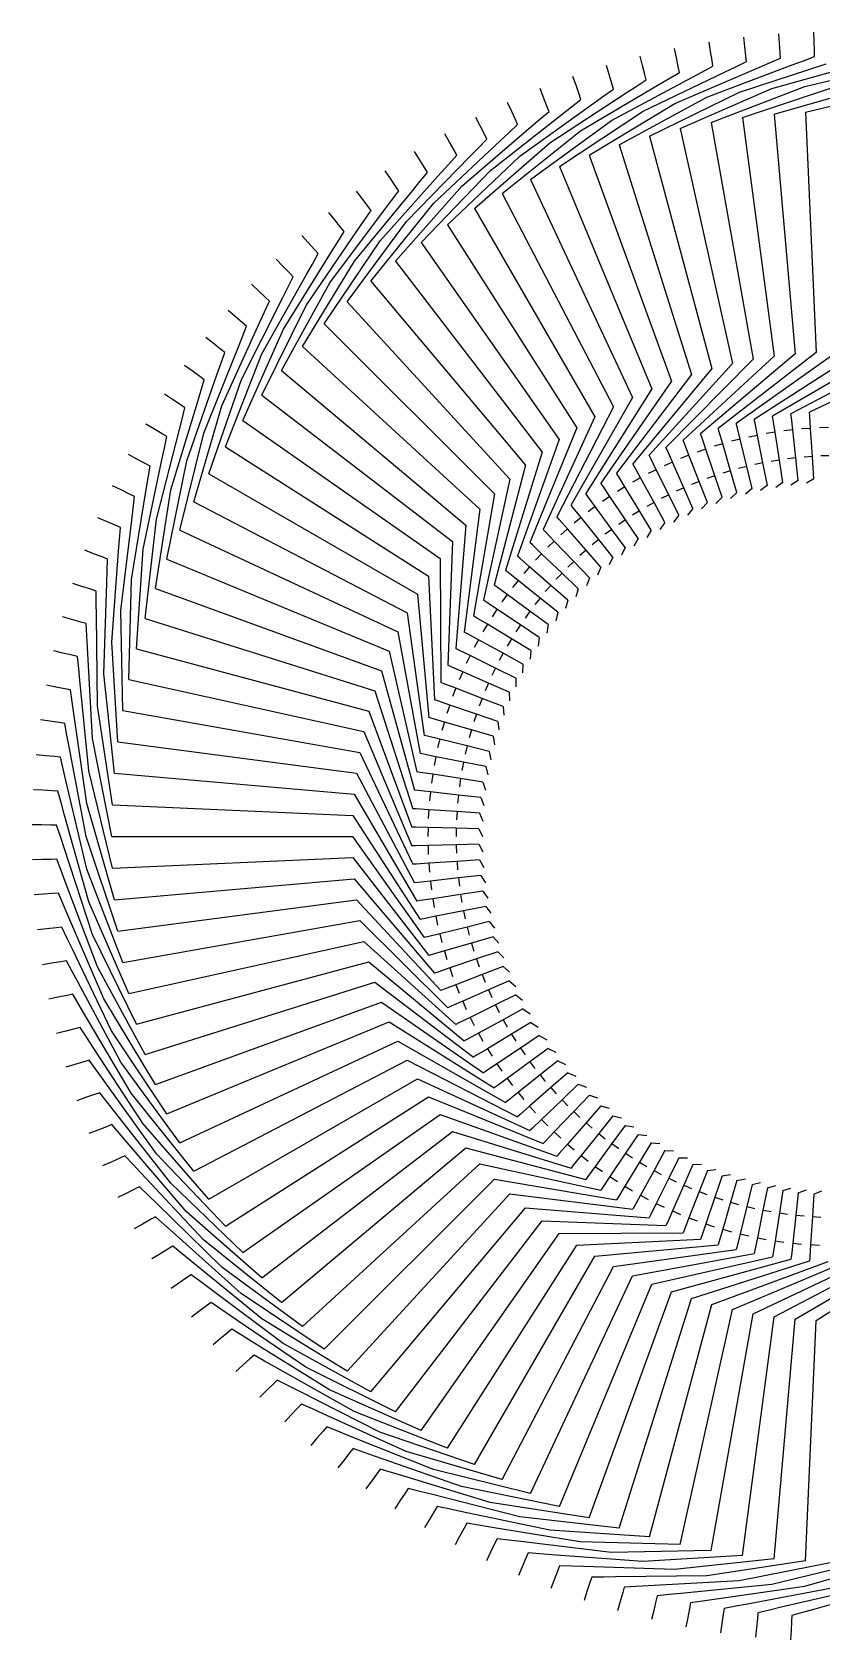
# Model space of a CAD drawing. Header units: millimetres. Extents: x -42.8 to 42.8, y -42.8 to 42.8.
# Drawn here: x -42.8 to -0.8, y -42.8 to 42.8 of the extents above; entities that cross this region are included whole.
import ezdxf

# ---------------------------------------------------------------- set-up
doc = ezdxf.new("R2010")
doc.units = ezdxf.units.MM
doc.layers.add('Array009', color=7, linetype='CONTINUOUS')

msp = doc.modelspace()

# ---------------------------------------------------------------- linework, layer by layer
at = {"layer": 'Array009'}
for p, q in [((-1.231, 42.308), (-1.246, 42.808)), ((-8.559, 41.452), (-8.66, 41.942)), ((-6.743, 41.786), (-6.823, 42.279)), ((-4.914, 42.04), (-4.972, 42.537)), ((-4.856, 41.544), (-4.914, 42.04)), ((-3.075, 42.214), (-3.112, 42.713)), ((-3.039, 41.716), (-3.075, 42.214)), ((-1.217, 41.809), (-1.231, 42.308)), ((-10.359, 41.039), (-10.481, 41.524)), ((-8.458, 40.962), (-8.559, 41.452)), ((-6.663, 41.292), (-6.743, 41.786)), ((-6.615, 40.996), (-6.663, 41.292)), ((-5.394, 40.97), (-4.821, 41.246)), ((-5.208, 39.616), (-0.598, 41.128)), ((-4.821, 41.246), (-4.856, 41.544)), ((-4.18, 40.919), (-3.602, 41.167)), ((-3.602, 41.167), (-3.017, 41.417)), ((-3.475, 39.805), (1.196, 41.115)), ((-3.017, 41.417), (-3.039, 41.716)), ((-2.392, 41.062), (-1.803, 41.285)), ((-1.803, 41.285), (-1.208, 41.509)), ((-1.208, 41.509), (-1.217, 41.809)), ((-13.896, 39.98), (-14.061, 40.452)), ((-12.139, 40.548), (-12.283, 41.027)), ((-11.996, 40.069), (-12.139, 40.548)), ((-12.008, 38.11), (-7.731, 40.399)), ((-10.695, 39.916), (-10.163, 40.263)), ((-10.237, 40.554), (-10.359, 41.039)), ((-10.334, 38.597), (-5.961, 40.698)), ((-10.163, 40.263), (-10.237, 40.554)), ((-9.486, 40.023), (-8.944, 40.344)), ((-8.944, 40.344), (-8.397, 40.668)), ((-8.641, 39.011), (-4.18, 40.919)), ((-8.397, 40.668), (-8.458, 40.962)), ((-7.731, 40.399), (-7.176, 40.696)), ((-7.176, 40.696), (-6.615, 40.996)), ((-6.931, 39.351), (-2.392, 41.062)), ((-5.961, 40.698), (-5.394, 40.97)), ((-1.735, 39.919), (2.989, 41.023)), ((-15.627, 39.336), (-15.812, 39.801)), ((-15.284, 36.918), (-11.222, 39.571)), ((-13.732, 39.508), (-13.896, 39.98)), ((-13.634, 39.224), (-13.732, 39.508)), ((-13.659, 37.55), (-9.486, 40.023)), ((-12.938, 39.044), (-12.426, 39.411)), ((-12.426, 39.411), (-11.91, 39.782)), ((-11.91, 39.782), (-11.996, 40.069)), ((-11.222, 39.571), (-10.695, 39.916)), ((-9.988, 37.275), (-5.208, 39.616)), ((-8.352, 37.675), (-3.475, 39.805)), ((-6.701, 38.003), (-1.735, 39.919)), ((-5.037, 38.259), (0.007, 39.957)), ((-3.363, 38.443), (1.75, 39.918)), ((-1.683, 38.553), (3.49, 39.804)), ((-17.328, 38.617), (-17.533, 39.073)), ((-17.123, 38.161), (-17.328, 38.617)), ((-16.88, 36.216), (-12.938, 39.044)), ((-15.814, 38.178), (-15.332, 38.592)), ((-15.443, 38.871), (-15.627, 39.336)), ((-15.332, 38.592), (-15.443, 38.871)), ((-14.768, 35.652), (-10.334, 38.597)), ((-14.629, 38.443), (-14.134, 38.832)), ((-14.134, 38.832), (-13.634, 39.224)), ((-13.198, 36.262), (-8.641, 39.011)), ((-11.604, 36.804), (-6.931, 39.351)), ((-1.683, 38.553), (-1.125, 25.765)), ((-19.972, 34.607), (-16.292, 37.768)), ((-18.996, 37.824), (-19.22, 38.271)), ((-18.772, 37.377), (-18.996, 37.824)), ((-18.443, 35.445), (-14.629, 38.443)), ((-17.464, 37.452), (-17.001, 37.887)), ((-17.001, 37.887), (-17.123, 38.161)), ((-16.309, 34.974), (-12.008, 38.11)), ((-16.292, 37.768), (-15.814, 38.178)), ((-8.352, 37.675), (-5.582, 25.178)), ((-6.701, 38.003), (-4.478, 25.398)), ((-5.037, 38.259), (-3.366, 25.569)), ((-3.363, 38.443), (-2.248, 25.691)), ((-21.462, 33.703), (-17.923, 37.022)), ((-20.628, 36.96), (-20.871, 37.396)), ((-20.384, 36.523), (-20.628, 36.96)), ((-19.295, 33.42), (-15.284, 36.918)), ((-19.081, 36.655), (-18.637, 37.109)), ((-18.637, 37.109), (-18.772, 37.377)), ((-17.923, 37.022), (-17.464, 37.452)), ((-17.819, 34.229), (-13.659, 37.55)), ((-11.604, 36.804), (-7.755, 24.596)), ((-9.988, 37.275), (-6.675, 24.911)), ((-22.912, 32.735), (-19.521, 36.204)), ((-22.22, 36.025), (-22.483, 36.45)), ((-21.958, 35.599), (-22.22, 36.025)), ((-20.734, 32.546), (-16.88, 36.216)), ((-20.662, 35.788), (-20.238, 36.261)), ((-20.238, 36.261), (-20.384, 36.523)), ((-19.521, 36.204), (-19.081, 36.655)), ((-13.198, 36.262), (-8.821, 24.234)), ((-24.318, 31.704), (-21.082, 35.319)), ((-23.771, 35.021), (-24.051, 35.435)), ((-22.203, 34.852), (-21.8, 35.344)), ((-22.134, 31.611), (-18.443, 35.445)), ((-21.8, 35.344), (-21.958, 35.599)), ((-21.082, 35.319), (-20.662, 35.788)), ((-14.768, 35.652), (-9.869, 23.826)), ((-25.678, 30.613), (-22.602, 34.365)), ((-25.276, 33.951), (-25.574, 34.352)), ((-23.49, 34.607), (-23.771, 35.021)), ((-23.702, 33.851), (-23.321, 34.359)), ((-23.492, 30.615), (-19.972, 34.607)), ((-23.321, 34.359), (-23.49, 34.607)), ((-22.602, 34.365), (-22.203, 34.852)), ((-17.819, 34.229), (-11.908, 22.876)), ((-16.309, 34.974), (-10.899, 23.373)), ((-24.977, 33.55), (-25.276, 33.951)), ((-24.798, 33.309), (-24.977, 33.55)), ((-24.805, 29.561), (-21.462, 33.703)), ((-24.08, 33.347), (-23.702, 33.851)), ((-19.295, 33.42), (-12.895, 22.334)), ((-26.732, 32.816), (-27.048, 33.204)), ((-26.989, 29.464), (-24.08, 33.347)), ((-26.417, 32.428), (-26.732, 32.816)), ((-26.071, 28.451), (-22.912, 32.735)), ((-25.512, 32.265), (-25.156, 32.784)), ((-25.156, 32.784), (-24.798, 33.309)), ((-20.734, 32.546), (-13.857, 21.751)), ((-28.138, 31.619), (-28.471, 31.992)), ((-28.248, 28.259), (-25.512, 32.265)), ((-27.287, 27.287), (-24.318, 31.704)), ((-26.562, 31.656), (-26.227, 32.196)), ((-26.227, 32.196), (-26.417, 32.428)), ((-29.454, 27), (-26.895, 31.121)), ((-27.806, 31.245), (-28.138, 31.619)), ((-27.918, 30.467), (-27.607, 31.021)), ((-27.607, 31.021), (-27.806, 31.245)), ((-26.895, 31.121), (-26.562, 31.656)), ((-22.134, 31.611), (-14.792, 21.126)), ((-29.491, 30.361), (-29.839, 30.72)), ((-29.142, 30.003), (-29.491, 30.361)), ((-28.933, 29.788), (-29.142, 30.003)), ((-28.451, 26.071), (-25.678, 30.613)), ((-28.227, 29.918), (-27.918, 30.467)), ((-23.492, 30.615), (-15.7, 20.46)), ((-30.787, 29.046), (-31.151, 29.389)), ((-30.604, 25.689), (-28.227, 29.918)), ((-29.561, 24.805), (-26.989, 29.464)), ((-29.505, 28.659), (-29.22, 29.22)), ((-29.22, 29.22), (-28.933, 29.788)), ((-24.805, 29.561), (-16.577, 19.756)), ((-31.695, 24.33), (-29.505, 28.659)), ((-30.423, 28.703), (-30.787, 29.046)), ((-30.615, 23.492), (-28.248, 28.259)), ((-30.467, 27.918), (-30.205, 28.497)), ((-30.205, 28.497), (-30.423, 28.703)), ((-26.071, 28.451), (-17.423, 19.014)), ((-32.025, 27.676), (-32.403, 28.002)), ((-31.646, 27.349), (-32.025, 27.676)), ((-30.727, 27.344), (-30.467, 27.918)), ((-33.201, 26.252), (-33.594, 26.562)), ((-32.726, 22.924), (-30.727, 27.344)), ((-31.89, 25.978), (-31.656, 26.562)), ((-31.656, 26.562), (-31.419, 27.152)), ((-31.419, 27.152), (-31.646, 27.349)), ((-31.611, 22.134), (-29.454, 27)), ((-27.287, 27.287), (-18.236, 18.236)), ((-33.695, 21.475), (-31.89, 25.978)), ((-32.809, 25.942), (-33.201, 26.252)), ((-32.574, 25.756), (-32.809, 25.942)), ((-32.784, 25.156), (-32.574, 25.756)), ((-32.546, 20.734), (-30.604, 25.689)), ((-28.451, 26.071), (-19.014, 17.423)), ((-2.248, 25.691), (-7.273, 21.426)), ((-1.125, 25.765), (-6.332, 21.723)), ((0, 25.79), (-5.378, 21.978)), ((1.125, 25.765), (-4.414, 22.192)), ((2.248, 25.691), (-3.442, 22.363)), ((-34.315, 24.779), (-34.72, 25.072)), ((-32.993, 24.562), (-32.784, 25.156)), ((-6.675, 24.911), (-10.883, 19.837)), ((-5.582, 25.178), (-10.007, 20.293)), ((-4.478, 25.398), (-9.113, 20.71)), ((-3.366, 25.569), (-8.201, 21.088)), ((3.366, 25.569), (-2.463, 22.492)), ((4.478, 25.398), (-1.48, 22.578)), ((-34.6, 19.985), (-32.993, 24.562)), ((-33.91, 24.486), (-34.315, 24.779)), ((-33.666, 24.311), (-33.91, 24.486)), ((-33.851, 23.702), (-33.666, 24.311)), ((-33.42, 19.295), (-31.695, 24.33)), ((-29.561, 24.805), (-19.756, 16.577)), ((-8.821, 24.234), (-12.571, 18.813)), ((-7.755, 24.596), (-11.738, 19.344)), ((-35.363, 23.259), (-35.781, 23.533)), ((-34.945, 22.984), (-35.363, 23.259)), ((-34.033, 23.1), (-33.851, 23.702)), ((-30.615, 23.492), (-20.46, 15.7)), ((-10.899, 23.373), (-14.162, 17.646)), ((-9.869, 23.826), (-13.379, 18.247)), ((-35.439, 18.457), (-34.033, 23.1)), ((-34.695, 22.819), (-34.945, 22.984)), ((-34.852, 22.203), (-34.695, 22.819)), ((-34.229, 17.819), (-32.726, 22.924)), ((-12.895, 22.334), (-15.647, 16.345)), ((-11.908, 22.876), (-14.919, 17.012)), ((-3.413, 22.177), (-3.442, 22.363)), ((-2.443, 22.305), (-2.463, 22.492)), ((-2.37, 21.639), (-2.443, 22.305)), ((-1.468, 22.39), (-1.48, 22.578)), ((-1.424, 21.722), (-1.468, 22.39)), ((-36.344, 21.694), (-36.773, 21.95)), ((-35.915, 21.438), (-36.344, 21.694)), ((-36.21, 16.893), (-35.008, 21.593)), ((-35.657, 21.284), (-35.915, 21.438)), ((-35.008, 21.593), (-34.852, 22.203)), ((-34.974, 16.309), (-33.695, 21.475)), ((-31.611, 22.134), (-21.126, 14.792)), ((-13.857, 21.751), (-16.345, 15.647)), ((-7.213, 21.248), (-7.273, 21.426)), ((-6.279, 21.542), (-6.332, 21.723)), ((-6.091, 20.899), (-6.279, 21.542)), ((-5.333, 21.795), (-5.378, 21.978)), ((-5.174, 21.144), (-5.333, 21.795)), ((-4.377, 22.007), (-4.414, 22.192)), ((-4.247, 21.35), (-4.377, 22.007)), ((-3.311, 21.515), (-3.781, 21.443)), ((-3.311, 21.515), (-3.413, 22.177)), ((-3.083, 20.032), (-3.311, 21.515)), ((-2.37, 21.639), (-2.842, 21.587)), ((-2.207, 20.148), (-2.37, 21.639)), ((-1.424, 21.722), (-1.898, 21.691)), ((-1.326, 20.225), (-1.424, 21.722)), ((-0.475, 21.763), (-0.95, 21.753)), ((-35.917, 20.046), (-35.788, 20.662)), ((-35.788, 20.662), (-35.657, 21.284)), ((-32.546, 20.734), (-21.751, 13.857)), ((-14.792, 21.126), (-17.012, 14.919)), ((-9.037, 20.538), (-9.113, 20.71)), ((-8.767, 19.925), (-9.037, 20.538)), ((-8.132, 20.913), (-8.201, 21.088)), ((-7.89, 20.288), (-8.132, 20.913)), ((-6.997, 20.613), (-7.447, 20.46)), ((-6.997, 20.613), (-7.213, 21.248)), ((-6.515, 19.193), (-6.997, 20.613)), ((-6.091, 20.899), (-6.547, 20.766)), ((-5.672, 19.459), (-6.091, 20.899)), ((-5.174, 21.144), (-5.635, 21.032)), ((-4.817, 19.687), (-5.174, 21.144)), ((-4.247, 21.35), (-4.713, 21.257)), ((-3.954, 19.879), (-4.247, 21.35)), ((-37.256, 20.088), (-37.696, 20.325)), ((-36.816, 19.851), (-37.256, 20.088)), ((-36.912, 15.298), (-35.917, 20.046)), ((-36.552, 19.708), (-36.816, 19.851)), ((-36.655, 19.081), (-36.552, 19.708)), ((-35.652, 14.768), (-34.6, 19.985)), ((-16.577, 19.756), (-18.247, 13.379)), ((-15.7, 20.46), (-17.646, 14.162)), ((-10.793, 19.672), (-10.883, 19.837)), ((-9.924, 20.124), (-10.007, 20.293)), ((-9.628, 19.523), (-9.924, 20.124)), ((-8.767, 19.925), (-9.202, 19.734)), ((-8.163, 18.552), (-8.767, 19.925)), ((-7.89, 20.288), (-8.332, 20.116)), ((-7.346, 18.89), (-7.89, 20.288)), ((-4.817, 19.687), (-5.247, 19.582)), ((-4.532, 18.522), (-4.817, 19.687)), ((-3.954, 19.879), (-4.388, 19.793)), ((-3.72, 18.702), (-3.954, 19.879)), ((-3.083, 20.032), (-3.52, 19.965)), ((-2.901, 18.846), (-3.083, 20.032)), ((-2.207, 20.148), (-2.646, 20.1)), ((-2.076, 18.955), (-2.207, 20.148)), ((-1.326, 20.225), (-1.767, 20.196)), ((-1.247, 19.028), (-1.326, 20.225)), ((-0.442, 20.264), (-0.884, 20.254)), ((-36.757, 18.46), (-36.655, 19.081)), ((-33.42, 19.295), (-22.334, 12.895)), ((-17.423, 19.014), (-18.813, 12.571)), ((-11.64, 19.183), (-11.738, 19.344)), ((-11.293, 18.61), (-11.64, 19.183)), ((-10.47, 19.085), (-10.887, 18.856)), ((-10.47, 19.085), (-10.793, 19.672)), ((-9.749, 17.77), (-10.47, 19.085)), ((-9.628, 19.523), (-10.054, 19.313)), ((-8.964, 18.178), (-9.628, 19.523)), ((-7.346, 18.89), (-7.758, 18.73)), ((-6.911, 17.772), (-7.346, 18.89)), ((-6.515, 19.193), (-6.934, 19.051)), ((-6.129, 18.056), (-6.515, 19.193)), ((-5.672, 19.459), (-6.096, 19.335)), ((-5.336, 18.307), (-5.672, 19.459)), ((-2.901, 18.846), (-3.276, 18.582)), ((-2.076, 18.955), (-2.463, 18.707)), ((-1.247, 19.028), (-1.644, 18.797)), ((-38.096, 18.444), (-38.547, 18.662)), ((-37.646, 18.226), (-38.096, 18.444)), ((-37.376, 18.095), (-37.646, 18.226)), ((-37.545, 13.673), (-36.757, 18.46)), ((-37.452, 17.464), (-37.376, 18.095)), ((-36.262, 13.198), (-35.439, 18.457)), ((-18.236, 18.236), (-19.344, 11.738)), ((-13.268, 18.095), (-13.379, 18.247)), ((-12.872, 17.555), (-13.268, 18.095)), ((-12.466, 18.657), (-12.571, 18.813)), ((-12.094, 18.1), (-12.489, 17.836)), ((-12.094, 18.1), (-12.466, 18.657)), ((-11.26, 16.853), (-12.094, 18.1)), ((-11.293, 18.61), (-11.699, 18.364)), ((-10.515, 17.328), (-11.293, 18.61)), ((-8.964, 18.178), (-9.361, 17.983)), ((-8.434, 17.102), (-8.964, 18.178)), ((-8.163, 18.552), (-8.568, 18.374)), ((-7.68, 17.453), (-8.163, 18.552)), ((-6.129, 18.056), (-6.453, 17.73)), ((-5.336, 18.307), (-5.674, 17.995)), ((-4.532, 18.522), (-4.883, 18.225)), ((-3.72, 18.702), (-4.084, 18.421)), ((-37.527, 16.839), (-37.452, 17.464)), ((-34.229, 17.819), (-22.876, 11.908)), ((-19.014, 17.423), (-19.837, 10.883)), ((-14.045, 17.499), (-14.162, 17.646)), ((-13.625, 16.977), (-14.045, 17.499)), ((-12.872, 17.555), (-13.255, 17.274)), ((-11.985, 16.345), (-12.872, 17.555)), ((-10.515, 17.328), (-10.893, 17.098)), ((-9.892, 16.302), (-10.515, 17.328)), ((-9.749, 17.77), (-10.137, 17.557)), ((-9.172, 16.718), (-9.749, 17.77)), ((-7.68, 17.453), (-7.974, 17.101)), ((-6.911, 17.772), (-7.221, 17.432)), ((-38.865, 16.765), (-39.324, 16.963)), ((-38.406, 16.567), (-38.865, 16.765)), ((-38.13, 16.448), (-38.406, 16.567)), ((-38.178, 15.814), (-38.13, 16.448)), ((-38.105, 12.022), (-37.527, 16.839)), ((-36.804, 11.604), (-36.21, 16.893)), ((-34.974, 16.309), (-23.373, 10.899)), ((-19.756, 16.577), (-20.293, 10.007)), ((-15.516, 16.209), (-15.647, 16.345)), ((-14.795, 16.87), (-14.919, 17.012)), ((-14.353, 16.366), (-14.795, 16.87)), ((-14.353, 16.366), (-14.71, 16.053)), ((-13.364, 15.239), (-14.353, 16.366)), ((-13.625, 16.977), (-13.996, 16.679)), ((-12.686, 15.807), (-13.625, 16.977)), ((-11.985, 16.345), (-12.342, 16.084)), ((-11.275, 15.378), (-11.985, 16.345)), ((-11.26, 16.853), (-11.628, 16.607)), ((-10.594, 15.855), (-11.26, 16.853)), ((-9.892, 16.302), (-10.138, 15.913)), ((-9.172, 16.718), (-9.434, 16.34)), ((-8.434, 17.102), (-8.712, 16.736)), ((-38.226, 15.186), (-38.178, 15.814)), ((-20.46, 15.7), (-20.71, 9.113)), ((-16.209, 15.516), (-16.345, 15.647)), ((-15.725, 15.053), (-16.209, 15.516)), ((-15.053, 15.725), (-15.516, 16.209)), ((-15.053, 15.725), (-15.396, 15.396)), ((-14.016, 14.641), (-15.053, 15.725)), ((-12.686, 15.807), (-13.031, 15.53)), ((-11.935, 14.871), (-12.686, 15.807)), ((-10.594, 15.855), (-10.822, 15.456)), ((-39.559, 15.053), (-40.026, 15.231)), ((-39.092, 14.876), (-39.559, 15.053)), ((-38.811, 14.769), (-39.092, 14.876)), ((-38.832, 14.134), (-38.811, 14.769)), ((-38.593, 10.349), (-38.226, 15.186)), ((-37.275, 9.988), (-36.912, 15.298)), ((-35.652, 14.768), (-23.826, 9.869)), ((-21.126, 14.792), (-21.088, 8.201)), ((-16.87, 14.795), (-17.012, 14.919)), ((-16.366, 14.353), (-16.87, 14.795)), ((-15.725, 15.053), (-16.053, 14.71)), ((-14.641, 14.016), (-15.725, 15.053)), ((-14.016, 14.641), (-14.335, 14.335)), ((-13.186, 13.774), (-14.016, 14.641)), ((-13.364, 15.239), (-13.696, 14.947)), ((-12.573, 14.336), (-13.364, 15.239)), ((-11.935, 14.871), (-12.128, 14.454)), ((-11.275, 15.378), (-11.486, 14.969)), ((-38.852, 13.504), (-38.832, 14.134)), ((-21.751, 13.857), (-21.426, 7.273)), ((-17.499, 14.045), (-17.646, 14.162)), ((-16.977, 13.625), (-17.499, 14.045)), ((-16.366, 14.353), (-16.679, 13.996)), ((-15.239, 13.364), (-16.366, 14.353)), ((-14.641, 14.016), (-14.947, 13.696)), ((-13.774, 13.186), (-14.641, 14.016)), ((-13.186, 13.774), (-13.342, 13.342)), ((-12.573, 14.336), (-12.747, 13.911)), ((-40.178, 13.314), (-40.653, 13.471)), ((-39.703, 13.156), (-40.178, 13.314)), ((-39.419, 13.062), (-39.703, 13.156)), ((-39.411, 12.426), (-39.419, 13.062)), ((-39.008, 8.655), (-38.852, 13.504)), ((-37.675, 8.352), (-37.545, 13.673)), ((-36.262, 13.198), (-24.234, 8.821)), ((-22.334, 12.895), (-21.723, 6.332)), ((-18.095, 13.268), (-18.247, 13.379)), ((-17.555, 12.872), (-18.095, 13.268)), ((-17.555, 12.872), (-17.836, 12.489)), ((-16.345, 11.985), (-17.555, 12.872)), ((-16.977, 13.625), (-17.274, 13.255)), ((-15.807, 12.686), (-16.977, 13.625)), ((-15.239, 13.364), (-15.53, 13.031)), ((-14.336, 12.573), (-15.239, 13.364)), ((-13.774, 13.186), (-13.911, 12.747)), ((-39.404, 11.797), (-39.411, 12.426)), ((-38.003, 6.701), (-38.105, 12.022)), ((-18.657, 12.466), (-18.813, 12.571)), ((-18.1, 12.094), (-18.657, 12.466)), ((-18.1, 12.094), (-18.364, 11.699)), ((-16.853, 11.26), (-18.1, 12.094)), ((-16.345, 11.985), (-16.607, 11.628)), ((-15.378, 11.275), (-16.345, 11.985)), ((-15.807, 12.686), (-16.084, 12.342)), ((-14.871, 11.935), (-15.807, 12.686)), ((-14.336, 12.573), (-14.454, 12.128)), ((-40.72, 11.548), (-41.201, 11.685)), ((-40.239, 11.412), (-40.72, 11.548)), ((-39.951, 11.33), (-40.239, 11.412)), ((-39.916, 10.695), (-39.951, 11.33)), ((-39.348, 6.946), (-39.404, 11.797)), ((-36.804, 11.604), (-24.596, 7.755)), ((-22.876, 11.908), (-21.978, 5.378)), ((-19.183, 11.64), (-19.344, 11.738)), ((-18.61, 11.293), (-19.183, 11.64)), ((-18.61, 11.293), (-18.856, 10.887)), ((-17.328, 10.515), (-18.61, 11.293)), ((-16.853, 11.26), (-17.098, 10.893)), ((-15.855, 10.594), (-16.853, 11.26)), ((-15.378, 11.275), (-15.456, 10.822)), ((-14.871, 11.935), (-14.969, 11.486)), ((-39.881, 10.067), (-39.916, 10.695)), ((-38.259, 5.037), (-38.593, 10.349)), ((-23.373, 10.899), (-22.192, 4.414)), ((-19.672, 10.793), (-19.837, 10.883)), ((-19.085, 10.47), (-19.672, 10.793)), ((-19.085, 10.47), (-19.313, 10.054)), ((-17.77, 9.749), (-19.085, 10.47)), ((-17.328, 10.515), (-17.557, 10.137)), ((-16.302, 9.892), (-17.328, 10.515)), ((-15.855, 10.594), (-15.913, 10.138)), ((-41.185, 9.761), (-41.672, 9.876)), ((-40.699, 9.646), (-41.185, 9.761)), ((-40.407, 9.577), (-40.699, 9.646)), ((-40.344, 8.944), (-40.407, 9.577)), ((-39.614, 5.223), (-39.881, 10.067)), ((-37.275, 9.988), (-24.911, 6.675)), ((-23.826, 9.869), (-22.363, 3.442)), ((-20.124, 9.924), (-20.293, 10.007)), ((-19.523, 9.628), (-20.124, 9.924)), ((-19.523, 9.628), (-19.734, 9.202)), ((-18.178, 8.964), (-19.523, 9.628)), ((-17.77, 9.749), (-17.983, 9.361)), ((-16.718, 9.172), (-17.77, 9.749)), ((-16.302, 9.892), (-16.34, 9.434)), ((-40.282, 8.318), (-40.344, 8.944)), ((-38.443, 3.363), (-39.008, 8.655)), ((-24.234, 8.821), (-22.492, 2.463)), ((-20.538, 9.037), (-20.71, 9.113)), ((-19.925, 8.767), (-20.538, 9.037)), ((-19.925, 8.767), (-20.116, 8.332)), ((-18.552, 8.163), (-19.925, 8.767)), ((-18.178, 8.964), (-18.374, 8.568)), ((-17.102, 8.434), (-18.178, 8.964)), ((-16.718, 9.172), (-16.736, 8.712)), ((-41.572, 7.955), (-42.063, 8.049)), ((-41.081, 7.861), (-41.572, 7.955)), ((-40.786, 7.805), (-41.081, 7.861)), ((-40.696, 7.176), (-40.786, 7.805)), ((-39.804, 3.49), (-40.282, 8.318)), ((-37.675, 8.352), (-25.178, 5.582)), ((-24.596, 7.755), (-22.578, 1.48)), ((-20.913, 8.133), (-21.088, 8.201)), ((-20.288, 7.89), (-20.913, 8.133)), ((-20.288, 7.89), (-20.46, 7.447)), ((-18.89, 7.346), (-20.288, 7.89)), ((-18.552, 8.163), (-18.73, 7.758)), ((-17.453, 7.68), (-18.552, 8.163)), ((-17.102, 8.434), (-17.101, 7.974)), ((-40.607, 6.553), (-40.696, 7.176)), ((-38.553, 1.683), (-39.348, 6.946)), ((-21.248, 7.213), (-21.426, 7.273)), ((-20.613, 6.997), (-21.248, 7.213)), ((-20.613, 6.997), (-20.766, 6.547)), ((-19.193, 6.515), (-20.613, 6.997)), ((-18.89, 7.346), (-19.051, 6.934)), ((-17.772, 6.911), (-18.89, 7.346)), ((-17.772, 6.911), (-17.73, 6.453)), ((-17.453, 7.68), (-17.432, 7.221)), ((-41.879, 6.134), (-42.374, 6.207)), ((-41.385, 6.062), (-41.879, 6.134)), ((-41.088, 6.018), (-41.385, 6.062)), ((-40.97, 5.394), (-41.088, 6.018)), ((-39.918, 1.75), (-40.607, 6.553)), ((-38.003, 6.701), (-25.398, 4.478)), ((-24.911, 6.675), (-22.621, 0.494)), ((-21.542, 6.279), (-21.723, 6.332)), ((-20.899, 6.091), (-21.542, 6.279)), ((-20.899, 6.091), (-21.032, 5.635)), ((-19.459, 5.672), (-20.899, 6.091)), ((-19.193, 6.515), (-19.335, 6.096)), ((-18.056, 6.129), (-19.193, 6.515)), ((-18.056, 6.129), (-17.995, 5.674)), ((-40.854, 4.775), (-40.97, 5.394)), ((-38.59, 0), (-39.614, 5.223)), ((-25.178, 5.582), (-22.621, -0.494)), ((-21.795, 5.333), (-21.978, 5.378)), ((-21.144, 5.174), (-21.795, 5.333)), ((-21.144, 5.174), (-21.257, 4.713)), ((-19.687, 4.818), (-21.144, 5.174)), ((-19.459, 5.672), (-19.582, 5.247)), ((-18.307, 5.336), (-19.459, 5.672)), ((-18.307, 5.336), (-18.225, 4.883)), ((-42.107, 4.302), (-42.605, 4.353)), ((-41.61, 4.251), (-42.107, 4.302)), ((-39.957, 0.007), (-40.854, 4.775)), ((-38.259, 5.037), (-25.569, 3.366)), ((-25.398, 4.478), (-22.578, -1.48)), ((-22.007, 4.378), (-22.192, 4.414)), ((-21.35, 4.247), (-22.007, 4.378)), ((-19.687, 4.818), (-19.793, 4.388)), ((-18.522, 4.532), (-19.687, 4.818)), ((-18.522, 4.532), (-18.421, 4.084)), ((-41.311, 4.221), (-41.61, 4.251)), ((-41.167, 3.602), (-41.311, 4.221)), ((-41.023, 2.989), (-41.167, 3.602)), ((-38.553, -1.683), (-39.804, 3.49)), ((-22.177, 3.413), (-22.363, 3.442)), ((-21.35, 4.247), (-21.443, 3.781)), ((-19.879, 3.954), (-21.35, 4.247)), ((-19.879, 3.954), (-19.965, 3.52)), ((-18.702, 3.72), (-19.879, 3.954)), ((-18.702, 3.72), (-18.582, 3.276)), ((-39.919, -1.735), (-41.023, 2.989)), ((-38.443, 3.363), (-25.691, 2.248)), ((-25.569, 3.366), (-22.492, -2.463)), ((-21.515, 3.311), (-22.177, 3.413)), ((-21.515, 3.311), (-21.587, 2.842)), ((-20.032, 3.083), (-21.515, 3.311)), ((-20.032, 3.083), (-20.1, 2.646)), ((-18.846, 2.901), (-20.032, 3.083)), ((-18.846, 2.901), (-18.707, 2.463)), ((-42.255, 2.461), (-42.754, 2.49)), ((-41.756, 2.432), (-42.255, 2.461)), ((-41.456, 2.415), (-41.756, 2.432)), ((-41.285, 1.803), (-41.456, 2.415)), ((-41.115, 1.196), (-41.285, 1.803)), ((-38.443, -3.363), (-39.918, 1.75)), ((-25.691, 2.248), (-22.363, -3.442)), ((-22.305, 2.443), (-22.492, 2.463)), ((-21.639, 2.37), (-22.305, 2.443)), ((-21.639, 2.37), (-21.691, 1.898)), ((-20.148, 2.207), (-21.639, 2.37)), ((-20.148, 2.207), (-20.196, 1.767)), ((-18.955, 2.076), (-20.148, 2.207)), ((-18.955, 2.076), (-18.797, 1.644)), ((-39.805, -3.475), (-41.115, 1.196)), ((-38.553, 1.683), (-25.765, 1.125)), ((-25.765, 1.125), (-22.192, -4.414)), ((-22.39, 1.468), (-22.578, 1.48)), ((-21.722, 1.424), (-22.39, 1.468)), ((-21.722, 1.424), (-21.753, 0.95)), ((-20.225, 1.326), (-21.722, 1.424)), ((-20.225, 1.326), (-20.254, 0.884)), ((-19.028, 1.247), (-20.225, 1.326)), ((-19.028, 1.247), (-18.85, 0.823)), ((-42.322, 0.616), (-42.822, 0.623)), ((-41.822, 0.608), (-42.322, 0.616)), ((-41.522, 0.604), (-41.822, 0.608)), ((-41.324, 0), (-41.522, 0.604)), ((-41.128, -0.598), (-41.324, 0)), ((-38.259, -5.037), (-39.957, 0.007)), ((-38.59, 0), (-25.79, 0)), ((-25.79, 0), (-21.978, -5.378)), ((-22.433, 0.489), (-22.621, 0.494)), ((-21.763, 0.475), (-22.433, 0.489)), ((-21.763, 0.475), (-21.774, 0)), ((-20.264, 0.442), (-21.763, 0.475)), ((-20.264, 0.442), (-20.273, 0)), ((-19.064, 0.416), (-20.264, 0.442)), ((-19.064, 0.416), (-18.868, 0)), ((-39.616, -5.208), (-41.128, -0.598)), ((-22.433, -0.489), (-22.621, -0.494)), ((-21.763, -0.475), (-22.433, -0.489)), ((-20.264, -0.442), (-21.763, -0.475)), ((-21.763, -0.475), (-21.753, -0.95)), ((-19.064, -0.416), (-20.264, -0.442)), ((-20.264, -0.442), (-20.254, -0.884)), ((-19.064, -0.416), (-18.85, -0.823)), ((-42.308, -1.231), (-42.808, -1.246)), ((-41.809, -1.217), (-42.308, -1.231)), ((-41.509, -1.208), (-41.809, -1.217)), ((-41.285, -1.803), (-41.509, -1.208)), ((-38.553, -1.683), (-25.765, -1.125)), ((-25.765, -1.125), (-21.723, -6.332)), ((-22.39, -1.468), (-22.578, -1.48)), ((-21.722, -1.424), (-22.39, -1.468)), ((-20.225, -1.326), (-21.722, -1.424)), ((-21.722, -1.424), (-21.691, -1.898)), ((-19.028, -1.247), (-20.225, -1.326)), ((-20.225, -1.326), (-20.196, -1.767)), ((-19.028, -1.247), (-18.797, -1.644)), ((-41.062, -2.392), (-41.285, -1.803)), ((-39.351, -6.931), (-41.062, -2.392)), ((-38.003, -6.701), (-39.919, -1.735)), ((-38.443, -3.363), (-25.691, -2.248)), ((-25.691, -2.248), (-21.426, -7.273)), ((-22.305, -2.443), (-22.492, -2.463)), ((-21.639, -2.37), (-22.305, -2.443)), ((-20.148, -2.207), (-21.639, -2.37)), ((-21.639, -2.37), (-21.587, -2.842)), ((-18.955, -2.076), (-20.148, -2.207)), ((-20.148, -2.207), (-20.1, -2.646)), ((-18.955, -2.076), (-18.707, -2.463)), ((-42.214, -3.075), (-42.713, -3.112)), ((-41.716, -3.039), (-42.214, -3.075)), ((-41.417, -3.017), (-41.716, -3.039)), ((-41.167, -3.602), (-41.417, -3.017)), ((-38.259, -5.037), (-25.569, -3.366)), ((-25.569, -3.366), (-21.088, -8.201)), ((-22.177, -3.413), (-22.363, -3.442)), ((-21.515, -3.311), (-22.177, -3.413)), ((-20.032, -3.083), (-21.515, -3.311)), ((-21.515, -3.311), (-21.443, -3.781)), ((-18.846, -2.901), (-20.032, -3.083)), ((-20.032, -3.083), (-19.965, -3.52)), ((-18.846, -2.901), (-18.582, -3.276)), ((-40.919, -4.18), (-41.167, -3.602)), ((-39.011, -8.641), (-40.919, -4.18)), ((-37.675, -8.352), (-39.805, -3.475)), ((-21.35, -4.247), (-22.007, -4.377)), ((-19.879, -3.954), (-21.35, -4.247)), ((-21.35, -4.247), (-21.257, -4.713)), ((-18.702, -3.72), (-19.879, -3.954)), ((-19.879, -3.954), (-19.793, -4.388)), ((-18.702, -3.72), (-18.421, -4.084)), ((-42.04, -4.914), (-42.537, -4.972)), ((-41.544, -4.856), (-42.04, -4.914)), ((-41.246, -4.821), (-41.544, -4.856)), ((-40.97, -5.394), (-41.246, -4.821)), ((-38.003, -6.701), (-25.398, -4.478)), ((-25.398, -4.478), (-20.71, -9.113)), ((-22.007, -4.377), (-22.192, -4.414)), ((-19.687, -4.817), (-21.144, -5.174)), ((-18.522, -4.532), (-19.687, -4.817)), ((-19.687, -4.817), (-19.582, -5.247)), ((-18.522, -4.532), (-18.225, -4.883)), ((-40.698, -5.961), (-40.97, -5.394)), ((-38.597, -10.334), (-40.698, -5.961)), ((-37.275, -9.988), (-39.616, -5.208)), ((-37.675, -8.352), (-25.178, -5.582)), ((-25.178, -5.582), (-20.293, -10.007)), ((-21.795, -5.333), (-21.978, -5.378)), ((-21.144, -5.174), (-21.795, -5.333)), ((-21.144, -5.174), (-21.032, -5.635)), ((-19.459, -5.672), (-20.899, -6.091)), ((-18.307, -5.336), (-19.459, -5.672)), ((-19.459, -5.672), (-19.335, -6.096)), ((-18.307, -5.336), (-17.995, -5.674)), ((-41.786, -6.743), (-42.279, -6.823)), ((-41.292, -6.663), (-41.786, -6.743)), ((-40.996, -6.615), (-41.292, -6.663)), ((-40.696, -7.176), (-40.996, -6.615)), ((-37.275, -9.988), (-24.911, -6.675)), ((-24.911, -6.675), (-19.837, -10.883)), ((-21.542, -6.279), (-21.723, -6.332)), ((-20.899, -6.091), (-21.542, -6.279)), ((-20.899, -6.091), (-20.766, -6.547)), ((-19.193, -6.515), (-20.613, -6.997)), ((-18.056, -6.129), (-19.193, -6.515)), ((-19.193, -6.515), (-19.051, -6.934)), ((-18.056, -6.129), (-17.73, -6.453)), ((-40.399, -7.731), (-40.696, -7.176)), ((-36.804, -11.604), (-39.351, -6.931)), ((-21.248, -7.213), (-21.426, -7.273)), ((-20.613, -6.997), (-21.248, -7.213)), ((-20.613, -6.997), (-20.46, -7.447)), ((-18.89, -7.346), (-20.288, -7.89)), ((-17.772, -6.911), (-18.89, -7.346)), ((-18.89, -7.346), (-18.73, -7.758)), ((-17.453, -7.68), (-18.552, -8.163)), ((-17.772, -6.911), (-17.432, -7.221)), ((-17.453, -7.68), (-17.101, -7.974)), ((-40.962, -8.458), (-41.452, -8.559)), ((-40.668, -8.397), (-40.962, -8.458)), ((-40.344, -8.944), (-40.668, -8.397)), ((-38.11, -12.008), (-40.399, -7.731)), ((-36.804, -11.604), (-24.596, -7.755)), ((-24.596, -7.755), (-19.344, -11.738)), ((-20.913, -8.132), (-21.088, -8.201)), ((-20.288, -7.89), (-20.913, -8.132)), ((-20.288, -7.89), (-20.116, -8.332)), ((-18.552, -8.163), (-19.925, -8.767)), ((-18.552, -8.163), (-18.374, -8.568)), ((-17.102, -8.434), (-18.178, -8.964)), ((-17.102, -8.434), (-16.736, -8.712)), ((-41.452, -8.559), (-41.942, -8.66)), ((-40.023, -9.486), (-40.344, -8.944)), ((-36.262, -13.198), (-39.011, -8.641)), ((-36.262, -13.198), (-24.234, -8.821)), ((-24.234, -8.821), (-18.813, -12.571)), ((-20.538, -9.037), (-20.71, -9.113)), ((-19.925, -8.767), (-20.538, -9.037)), ((-19.925, -8.767), (-19.734, -9.202)), ((-18.178, -8.964), (-19.523, -9.628)), ((-18.178, -8.964), (-17.983, -9.361)), ((-16.718, -9.172), (-17.77, -9.749)), ((-16.718, -9.172), (-16.34, -9.434)), ((-40.554, -10.237), (-41.039, -10.359)), ((-40.263, -10.163), (-40.554, -10.237)), ((-39.916, -10.695), (-40.263, -10.163)), ((-37.55, -13.659), (-40.023, -9.486)), ((-35.652, -14.768), (-23.826, -9.869)), ((-23.826, -9.869), (-18.247, -13.379)), ((-20.124, -9.924), (-20.293, -10.007)), ((-19.523, -9.628), (-20.124, -9.924)), ((-19.523, -9.628), (-19.313, -10.054)), ((-17.77, -9.749), (-19.085, -10.47)), ((-17.77, -9.749), (-17.557, -10.137)), ((-16.302, -9.892), (-17.328, -10.515)), ((-16.302, -9.892), (-15.913, -10.138)), ((-41.039, -10.359), (-41.524, -10.481)), ((-39.571, -11.222), (-39.916, -10.695)), ((-35.652, -14.768), (-38.597, -10.334)), ((-34.974, -16.309), (-23.373, -10.899)), ((-23.373, -10.899), (-17.646, -14.162)), ((-19.672, -10.793), (-19.837, -10.883)), ((-19.085, -10.47), (-19.672, -10.793)), ((-19.085, -10.47), (-18.856, -10.887)), ((-17.328, -10.515), (-18.61, -11.293)), ((-17.328, -10.515), (-17.098, -10.893)), ((-15.855, -10.594), (-16.853, -11.26)), ((-15.855, -10.594), (-15.456, -10.822)), ((-39.782, -11.91), (-40.069, -11.996)), ((-39.411, -12.426), (-39.782, -11.91)), ((-36.918, -15.284), (-39.571, -11.222)), ((-34.229, -17.819), (-22.876, -11.908)), ((-22.876, -11.908), (-17.012, -14.919)), ((-19.183, -11.64), (-19.344, -11.738)), ((-18.61, -11.293), (-19.183, -11.64)), ((-18.61, -11.293), (-18.364, -11.699)), ((-16.853, -11.26), (-18.1, -12.094)), ((-16.853, -11.26), (-16.607, -11.628)), ((-15.378, -11.275), (-16.345, -11.985)), ((-14.871, -11.935), (-15.807, -12.686)), ((-15.378, -11.275), (-14.969, -11.486)), ((-14.871, -11.935), (-14.454, -12.128)), ((-40.548, -12.139), (-41.027, -12.283)), ((-40.069, -11.996), (-40.548, -12.139)), ((-39.044, -12.938), (-39.411, -12.426)), ((-34.974, -16.309), (-38.11, -12.008)), ((-18.657, -12.466), (-18.813, -12.571)), ((-18.1, -12.094), (-18.657, -12.466)), ((-18.1, -12.094), (-17.836, -12.489)), ((-16.345, -11.985), (-17.555, -12.872)), ((-15.807, -12.686), (-16.977, -13.625)), ((-16.345, -11.985), (-16.084, -12.342)), ((-15.807, -12.686), (-15.53, -13.031)), ((-14.336, -12.573), (-15.239, -13.364)), ((-14.336, -12.573), (-13.911, -12.747)), ((-39.224, -13.634), (-39.508, -13.732)), ((-38.832, -14.134), (-39.224, -13.634)), ((-36.216, -16.88), (-39.044, -12.938)), ((-34.229, -17.819), (-37.55, -13.659)), ((-33.42, -19.295), (-22.334, -12.895)), ((-22.334, -12.895), (-16.345, -15.647)), ((-18.095, -13.268), (-18.247, -13.379)), ((-17.555, -12.872), (-18.095, -13.268)), ((-17.555, -12.872), (-17.274, -13.255)), ((-16.977, -13.625), (-17.499, -14.045)), ((-16.977, -13.625), (-16.679, -13.996)), ((-15.239, -13.364), (-16.366, -14.353)), ((-15.239, -13.364), (-14.947, -13.696)), ((-13.774, -13.186), (-14.641, -14.016)), ((-13.774, -13.186), (-13.342, -13.342)), ((-39.98, -13.896), (-40.452, -14.061)), ((-39.508, -13.732), (-39.98, -13.896)), ((-38.443, -14.629), (-38.832, -14.134)), ((-32.546, -20.734), (-21.751, -13.857)), ((-21.751, -13.857), (-15.647, -16.345)), ((-17.499, -14.045), (-17.646, -14.162)), ((-16.366, -14.353), (-16.87, -14.795)), ((-16.366, -14.353), (-16.053, -14.71)), ((-14.641, -14.016), (-15.725, -15.053)), ((-14.641, -14.016), (-14.335, -14.335)), ((-13.186, -13.774), (-14.016, -14.641)), ((-12.573, -14.336), (-13.364, -15.239)), ((-13.186, -13.774), (-12.747, -13.911)), ((-12.573, -14.336), (-12.128, -14.454)), ((-38.592, -15.332), (-38.871, -15.443)), ((-38.178, -15.814), (-38.592, -15.332)), ((-35.445, -18.443), (-38.443, -14.629)), ((-33.42, -19.295), (-36.918, -15.284)), ((-31.611, -22.134), (-21.126, -14.792)), ((-21.126, -14.792), (-14.919, -17.012)), ((-16.87, -14.795), (-17.012, -14.919)), ((-15.725, -15.053), (-16.209, -15.516)), ((-15.725, -15.053), (-15.396, -15.396)), ((-14.016, -14.641), (-15.053, -15.725)), ((-13.364, -15.239), (-14.353, -16.366)), ((-14.016, -14.641), (-13.696, -14.947)), ((-13.364, -15.239), (-13.031, -15.53)), ((-11.935, -14.871), (-12.686, -15.807)), ((-11.275, -15.378), (-11.985, -16.345)), ((-11.935, -14.871), (-11.486, -14.969)), ((-11.275, -15.378), (-10.822, -15.456)), ((-39.336, -15.627), (-39.801, -15.812)), ((-38.871, -15.443), (-39.336, -15.627)), ((-37.768, -16.292), (-38.178, -15.814)), ((-30.615, -23.492), (-20.46, -15.7)), ((-20.46, -15.7), (-14.162, -17.646)), ((-16.209, -15.516), (-16.345, -15.647)), ((-15.516, -16.209), (-15.647, -16.345)), ((-15.053, -15.725), (-15.516, -16.209)), ((-15.053, -15.725), (-14.71, -16.053)), ((-12.686, -15.807), (-13.625, -16.977)), ((-12.686, -15.807), (-12.342, -16.084)), ((-10.594, -15.855), (-11.26, -16.853)), ((-10.594, -15.855), (-10.138, -15.913)), ((-37.887, -17.001), (-38.161, -17.123)), ((-37.452, -17.464), (-37.887, -17.001)), ((-34.607, -19.972), (-37.768, -16.292)), ((-32.546, -20.734), (-36.216, -16.88)), ((-29.561, -24.805), (-19.756, -16.577)), ((-19.756, -16.577), (-13.379, -18.247)), ((-14.795, -16.87), (-14.919, -17.012)), ((-14.353, -16.366), (-14.795, -16.87)), ((-14.353, -16.366), (-13.996, -16.679)), ((-13.625, -16.977), (-14.045, -17.499)), ((-13.625, -16.977), (-13.255, -17.274)), ((-11.985, -16.345), (-12.872, -17.555)), ((-11.26, -16.853), (-12.094, -18.1)), ((-11.985, -16.345), (-11.628, -16.607)), ((-11.26, -16.853), (-10.893, -17.098)), ((-9.892, -16.302), (-10.515, -17.328)), ((-9.892, -16.302), (-9.434, -16.34)), ((-9.172, -16.718), (-9.749, -17.77)), ((-9.172, -16.718), (-8.712, -16.736)), ((-8.434, -17.102), (-8.964, -18.178)), ((-8.434, -17.102), (-7.974, -17.101)), ((-38.617, -17.328), (-39.073, -17.533)), ((-38.161, -17.123), (-38.617, -17.328)), ((-37.022, -17.923), (-37.452, -17.464)), ((-33.703, -21.462), (-37.022, -17.923)), ((-28.451, -26.071), (-19.014, -17.423)), ((-19.014, -17.423), (-12.571, -18.813)), ((-14.045, -17.499), (-14.162, -17.646)), ((-12.872, -17.555), (-13.268, -18.095)), ((-12.872, -17.555), (-12.489, -17.836)), ((-10.515, -17.328), (-11.293, -18.61)), ((-10.515, -17.328), (-10.137, -17.557)), ((-9.749, -17.77), (-10.47, -19.085)), ((-9.749, -17.77), (-9.361, -17.983)), ((-7.68, -17.453), (-8.163, -18.552)), ((-7.68, -17.453), (-7.221, -17.432)), ((-6.911, -17.772), (-7.346, -18.89)), ((-6.911, -17.772), (-6.453, -17.73)), ((-37.377, -18.772), (-37.824, -18.996)), ((-37.109, -18.637), (-37.377, -18.772)), ((-36.655, -19.081), (-37.109, -18.637)), ((-31.611, -22.134), (-35.445, -18.443)), ((-27.287, -27.287), (-18.236, -18.236)), ((-18.236, -18.236), (-11.738, -19.344)), ((-13.268, -18.095), (-13.379, -18.247)), ((-12.466, -18.657), (-12.571, -18.813)), ((-12.094, -18.1), (-12.466, -18.657)), ((-12.094, -18.1), (-11.699, -18.364)), ((-11.293, -18.61), (-11.64, -19.183)), ((-11.293, -18.61), (-10.887, -18.856)), ((-8.964, -18.178), (-9.628, -19.523)), ((-8.964, -18.178), (-8.568, -18.374)), ((-8.163, -18.552), (-8.767, -19.925)), ((-8.163, -18.552), (-7.758, -18.73)), ((-6.129, -18.056), (-6.515, -19.193)), ((-6.129, -18.056), (-5.674, -17.995)), ((-5.336, -18.307), (-5.672, -19.459)), ((-5.336, -18.307), (-4.883, -18.225)), ((-4.532, -18.522), (-4.818, -19.687)), ((-4.532, -18.522), (-4.084, -18.421)), ((-3.72, -18.702), (-3.954, -19.879)), ((-3.72, -18.702), (-3.276, -18.582)), ((-2.901, -18.846), (-2.463, -18.707)), ((-2.076, -18.955), (-1.644, -18.797)), ((-37.824, -18.996), (-38.271, -19.22)), ((-36.204, -19.521), (-36.655, -19.081)), ((-32.735, -22.912), (-36.204, -19.521)), ((-26.071, -28.451), (-17.423, -19.014)), ((-17.423, -19.014), (-10.883, -19.837)), ((-11.64, -19.183), (-11.738, -19.344)), ((-10.793, -19.672), (-10.883, -19.837)), ((-10.47, -19.085), (-10.793, -19.672)), ((-10.47, -19.085), (-10.054, -19.313)), ((-9.628, -19.523), (-9.924, -20.124)), ((-9.628, -19.523), (-9.202, -19.734)), ((-7.346, -18.89), (-7.89, -20.288)), ((-7.346, -18.89), (-6.934, -19.051)), ((-6.515, -19.193), (-6.997, -20.613)), ((-6.515, -19.193), (-6.096, -19.335)), ((-5.672, -19.459), (-6.091, -20.899)), ((-5.672, -19.459), (-5.247, -19.582)), ((-2.901, -18.846), (-3.083, -20.032)), ((-2.076, -18.955), (-2.207, -20.148)), ((-1.247, -19.028), (-1.326, -20.225)), ((-1.247, -19.028), (-0.823, -18.85)), ((-36.523, -20.384), (-36.96, -20.628)), ((-36.261, -20.238), (-36.523, -20.384)), ((-35.788, -20.662), (-36.261, -20.238)), ((-30.615, -23.492), (-34.607, -19.972)), ((-24.805, -29.561), (-16.577, -19.756)), ((-23.492, -30.615), (-15.7, -20.46)), ((-16.577, -19.756), (-10.007, -20.293)), ((-15.7, -20.46), (-9.113, -20.71)), ((-9.924, -20.124), (-10.007, -20.293)), ((-8.767, -19.925), (-9.037, -20.538)), ((-8.767, -19.925), (-8.332, -20.116)), ((-7.89, -20.288), (-8.133, -20.913)), ((-7.89, -20.288), (-7.447, -20.46)), ((-4.818, -19.687), (-5.174, -21.144)), ((-4.818, -19.687), (-4.388, -19.793)), ((-3.954, -19.879), (-4.247, -21.35)), ((-3.954, -19.879), (-3.52, -19.965)), ((-3.083, -20.032), (-3.311, -21.515)), ((-3.083, -20.032), (-2.646, -20.1)), ((-2.207, -20.148), (-2.37, -21.639)), ((-2.207, -20.148), (-1.767, -20.196)), ((-1.326, -20.225), (-1.424, -21.722)), ((-1.326, -20.225), (-0.884, -20.254)), ((-36.96, -20.628), (-37.396, -20.871)), ((-35.319, -21.082), (-35.788, -20.662)), ((-31.704, -24.318), (-35.319, -21.082)), ((-22.134, -31.611), (-14.792, -21.126)), ((-14.792, -21.126), (-8.201, -21.088)), ((-9.037, -20.538), (-9.113, -20.71)), ((-8.133, -20.913), (-8.201, -21.088)), ((-7.213, -21.248), (-7.273, -21.426)), ((-6.997, -20.613), (-7.213, -21.248)), ((-6.997, -20.613), (-6.547, -20.766)), ((-6.091, -20.899), (-6.279, -21.542)), ((-6.091, -20.899), (-5.635, -21.032)), ((-5.174, -21.144), (-5.333, -21.795)), ((-5.174, -21.144), (-4.713, -21.257)), ((-4.247, -21.35), (-4.378, -22.007)), ((-4.247, -21.35), (-3.781, -21.443)), ((-36.025, -22.22), (-36.45, -22.483)), ((-35.599, -21.958), (-36.025, -22.22)), ((-35.344, -21.8), (-35.599, -21.958)), ((-34.852, -22.203), (-35.344, -21.8)), ((-34.365, -22.602), (-34.852, -22.203)), ((-29.561, -24.805), (-33.703, -21.462)), ((-20.734, -32.546), (-13.857, -21.751)), ((-13.857, -21.751), (-7.273, -21.426)), ((-12.895, -22.334), (-6.332, -21.723)), ((-11.908, -22.876), (-5.378, -21.978)), ((-10.899, -23.373), (-4.414, -22.192)), ((-6.279, -21.542), (-6.332, -21.723)), ((-5.333, -21.795), (-5.378, -21.978)), ((-4.378, -22.007), (-4.414, -22.192)), ((-3.413, -22.177), (-3.442, -22.363)), ((-3.311, -21.515), (-3.413, -22.177)), ((-3.311, -21.515), (-2.842, -21.587)), ((-2.37, -21.639), (-2.443, -22.305)), ((-2.37, -21.639), (-1.898, -21.691)), ((-1.424, -21.722), (-1.468, -22.39)), ((-1.424, -21.722), (-0.95, -21.753)), ((-1.125, -25.765), (4.414, -22.192)), ((-30.613, -25.678), (-34.365, -22.602)), ((-28.451, -26.071), (-32.735, -22.912)), ((-19.295, -33.42), (-12.895, -22.334)), ((-17.819, -34.229), (-11.908, -22.876)), ((-9.869, -23.826), (-3.442, -22.363)), ((-8.821, -24.234), (-2.463, -22.492)), ((-7.755, -24.596), (-1.48, -22.578)), ((-6.675, -24.911), (-0.494, -22.621)), ((-5.582, -25.178), (0.494, -22.621)), ((-4.478, -25.398), (1.48, -22.578)), ((-3.366, -25.569), (2.463, -22.492)), ((-2.443, -22.305), (-2.463, -22.492)), ((-2.248, -25.691), (3.442, -22.363)), ((-1.468, -22.39), (-1.48, -22.578)), ((-35.021, -23.771), (-35.435, -24.051)), ((-34.607, -23.49), (-35.021, -23.771)), ((-34.359, -23.321), (-34.607, -23.49)), ((-33.851, -23.702), (-34.359, -23.321)), ((-33.347, -24.08), (-33.851, -23.702)), ((-16.309, -34.974), (-10.899, -23.373)), ((-14.768, -35.652), (-9.869, -23.826)), ((-33.309, -24.798), (-33.55, -24.977)), ((-29.464, -26.989), (-33.347, -24.08)), ((-32.784, -25.156), (-33.309, -24.798)), ((-27.287, -27.287), (-31.704, -24.318)), ((-13.198, -36.262), (-8.821, -24.234)), ((-11.604, -36.804), (-7.755, -24.596)), ((-33.951, -25.276), (-34.352, -25.574)), ((-33.55, -24.977), (-33.951, -25.276)), ((-32.265, -25.512), (-32.784, -25.156)), ((-28.259, -28.248), (-32.265, -25.512)), ((-9.988, -37.275), (-6.675, -24.911)), ((-8.352, -37.675), (-5.582, -25.178)), ((-6.701, -38.003), (-4.478, -25.398)), ((-5.037, -38.259), (-3.366, -25.569)), ((-32.428, -26.417), (-32.816, -26.732)), ((-32.196, -26.227), (-32.428, -26.417)), ((-31.656, -26.562), (-32.196, -26.227)), ((-26.071, -28.451), (-30.613, -25.678)), ((-3.363, -38.443), (-2.248, -25.691)), ((-1.683, -38.553), (-1.125, -25.765)), ((-32.816, -26.732), (-33.204, -27.048)), ((-31.121, -26.895), (-31.656, -26.562)), ((-27, -29.454), (-31.121, -26.895)), ((-24.805, -29.561), (-29.464, -26.989)), ((-31.619, -28.138), (-31.992, -28.471)), ((-31.245, -27.806), (-31.619, -28.138)), ((-31.021, -27.607), (-31.245, -27.806)), ((-30.467, -27.918), (-31.021, -27.607)), ((-29.918, -28.227), (-30.467, -27.918)), ((-25.689, -30.604), (-29.918, -28.227)), ((-29.788, -28.933), (-30.003, -29.142)), ((-29.22, -29.22), (-29.788, -28.933)), ((-23.492, -30.615), (-28.259, -28.248)), ((-30.361, -29.491), (-30.72, -29.839)), ((-30.003, -29.142), (-30.361, -29.491)), ((-28.659, -29.505), (-29.22, -29.22)), ((-24.33, -31.695), (-28.659, -29.505)), ((-22.134, -31.611), (-27, -29.454)), ((-29.046, -30.787), (-29.389, -31.151)), ((-28.703, -30.423), (-29.046, -30.787)), ((-28.497, -30.205), (-28.703, -30.423)), ((-27.918, -30.467), (-28.497, -30.205)), ((-27.344, -30.727), (-27.918, -30.467)), ((-22.924, -32.726), (-27.344, -30.727)), ((-20.734, -32.546), (-25.689, -30.604)), ((-27.349, -31.646), (-27.676, -32.025)), ((-27.152, -31.419), (-27.349, -31.646)), ((-26.562, -31.656), (-27.152, -31.419)), ((-25.978, -31.89), (-26.562, -31.656)), ((-27.676, -32.025), (-28.002, -32.403)), ((-21.475, -33.695), (-25.978, -31.89)), ((-19.295, -33.42), (-24.33, -31.695)), ((-26.252, -33.201), (-26.562, -33.594)), ((-25.942, -32.809), (-26.252, -33.201)), ((-25.756, -32.574), (-25.942, -32.809)), ((-25.156, -32.784), (-25.756, -32.574)), ((-24.562, -32.993), (-25.156, -32.784)), ((-19.985, -34.6), (-24.562, -32.993)), ((-17.819, -34.229), (-22.924, -32.726)), ((-24.486, -33.91), (-24.779, -34.315)), ((-24.311, -33.666), (-24.486, -33.91)), ((-23.702, -33.851), (-24.311, -33.666)), ((-23.1, -34.033), (-23.702, -33.851)), ((-18.457, -35.439), (-23.1, -34.033)), ((-16.309, -34.974), (-21.475, -33.695)), ((-24.779, -34.315), (-25.072, -34.72)), ((-22.984, -34.945), (-23.259, -35.363)), ((-22.819, -34.695), (-22.984, -34.945)), ((-22.203, -34.852), (-22.819, -34.695)), ((-21.593, -35.008), (-22.203, -34.852)), ((-16.893, -36.21), (-21.593, -35.008)), ((-14.768, -35.652), (-19.985, -34.6)), ((-23.259, -35.363), (-23.533, -35.781)), ((-21.438, -35.915), (-21.694, -36.344)), ((-21.284, -35.657), (-21.438, -35.915)), ((-20.662, -35.788), (-21.284, -35.657)), ((-20.046, -35.917), (-20.662, -35.788)), ((-15.298, -36.912), (-20.046, -35.917)), ((-13.198, -36.262), (-18.457, -35.439)), ((-21.694, -36.344), (-21.95, -36.773)), ((-19.708, -36.552), (-19.851, -36.816)), ((-19.081, -36.655), (-19.708, -36.552)), ((-18.46, -36.757), (-19.081, -36.655)), ((-13.673, -37.545), (-18.46, -36.757)), ((-11.604, -36.804), (-16.893, -36.21)), ((-20.088, -37.256), (-20.325, -37.696)), ((-19.851, -36.816), (-20.088, -37.256)), ((-18.226, -37.646), (-18.444, -38.096)), ((-18.095, -37.376), (-18.226, -37.646)), ((-17.464, -37.452), (-18.095, -37.376)), ((-16.839, -37.527), (-17.464, -37.452)), ((-12.022, -38.105), (-16.839, -37.527)), ((-9.988, -37.275), (-15.298, -36.912)), ((-8.352, -37.675), (-13.673, -37.545)), ((-18.444, -38.096), (-18.662, -38.547)), ((-16.567, -38.406), (-16.765, -38.865)), ((-16.448, -38.13), (-16.567, -38.406)), ((-15.814, -38.178), (-16.448, -38.13)), ((-15.186, -38.226), (-15.814, -38.178)), ((-10.349, -38.593), (-15.186, -38.226)), ((-6.701, -38.003), (-12.022, -38.105)), ((-5.037, -38.259), (-10.349, -38.593)), ((-3.363, -38.443), (-8.655, -39.008)), ((3.363, -38.443), (-1.75, -39.918)), ((-16.765, -38.865), (-16.963, -39.324)), ((-14.876, -39.092), (-15.053, -39.559)), ((-14.769, -38.811), (-14.876, -39.092)), ((-14.134, -38.832), (-14.769, -38.811)), ((-13.504, -38.852), (-14.134, -38.832)), ((-8.655, -39.008), (-13.504, -38.852)), ((-6.946, -39.348), (-11.797, -39.404)), ((-1.683, -38.553), (-6.946, -39.348)), ((0, -38.59), (-5.223, -39.614)), ((1.683, -38.553), (-3.49, -39.804)), ((-15.053, -39.559), (-15.231, -40.026)), ((-13.314, -40.178), (-13.471, -40.653)), ((-13.156, -39.703), (-13.314, -40.178)), ((-13.062, -39.419), (-13.156, -39.703)), ((-12.426, -39.411), (-13.062, -39.419)), ((-11.797, -39.404), (-12.426, -39.411)), ((-11.33, -39.951), (-11.412, -40.239)), ((-10.695, -39.916), (-11.33, -39.951)), ((-10.067, -39.881), (-10.695, -39.916)), ((-5.223, -39.614), (-10.067, -39.881)), ((-3.49, -39.804), (-8.318, -40.282)), ((-1.75, -39.918), (-6.553, -40.607)), ((-0.007, -39.957), (-4.775, -40.854)), ((1.735, -39.919), (-2.989, -41.023)), ((3.475, -39.805), (-1.196, -41.115)), ((-11.548, -40.72), (-11.685, -41.201)), ((-11.412, -40.239), (-11.548, -40.72)), ((-9.646, -40.699), (-9.761, -41.185)), ((-9.577, -40.407), (-9.646, -40.699)), ((-8.944, -40.344), (-9.577, -40.407)), ((-8.318, -40.282), (-8.944, -40.344)), ((-7.805, -40.786), (-7.861, -41.081)), ((-7.176, -40.696), (-7.805, -40.786)), ((-6.553, -40.607), (-7.176, -40.696)), ((-5.394, -40.97), (-6.018, -41.088)), ((-4.775, -40.854), (-5.394, -40.97)), ((-2.989, -41.023), (-3.602, -41.167)), ((-9.761, -41.185), (-9.876, -41.672)), ((-7.955, -41.572), (-8.049, -42.063)), ((-7.861, -41.081), (-7.955, -41.572)), ((-6.134, -41.879), (-6.207, -42.374)), ((-6.062, -41.385), (-6.134, -41.879)), ((-6.018, -41.088), (-6.062, -41.385)), ((-4.251, -41.61), (-4.302, -42.107)), ((-4.221, -41.311), (-4.251, -41.61)), ((-3.602, -41.167), (-4.221, -41.311)), ((-2.432, -41.756), (-2.461, -42.255)), ((-2.415, -41.456), (-2.432, -41.756)), ((-1.803, -41.285), (-2.415, -41.456)), ((-1.196, -41.115), (-1.803, -41.285)), ((-4.302, -42.107), (-4.353, -42.605)), ((-2.461, -42.255), (-2.49, -42.754))]:
    msp.add_line(p, q, dxfattribs=at)

doc.saveas('drawing.dxf')
